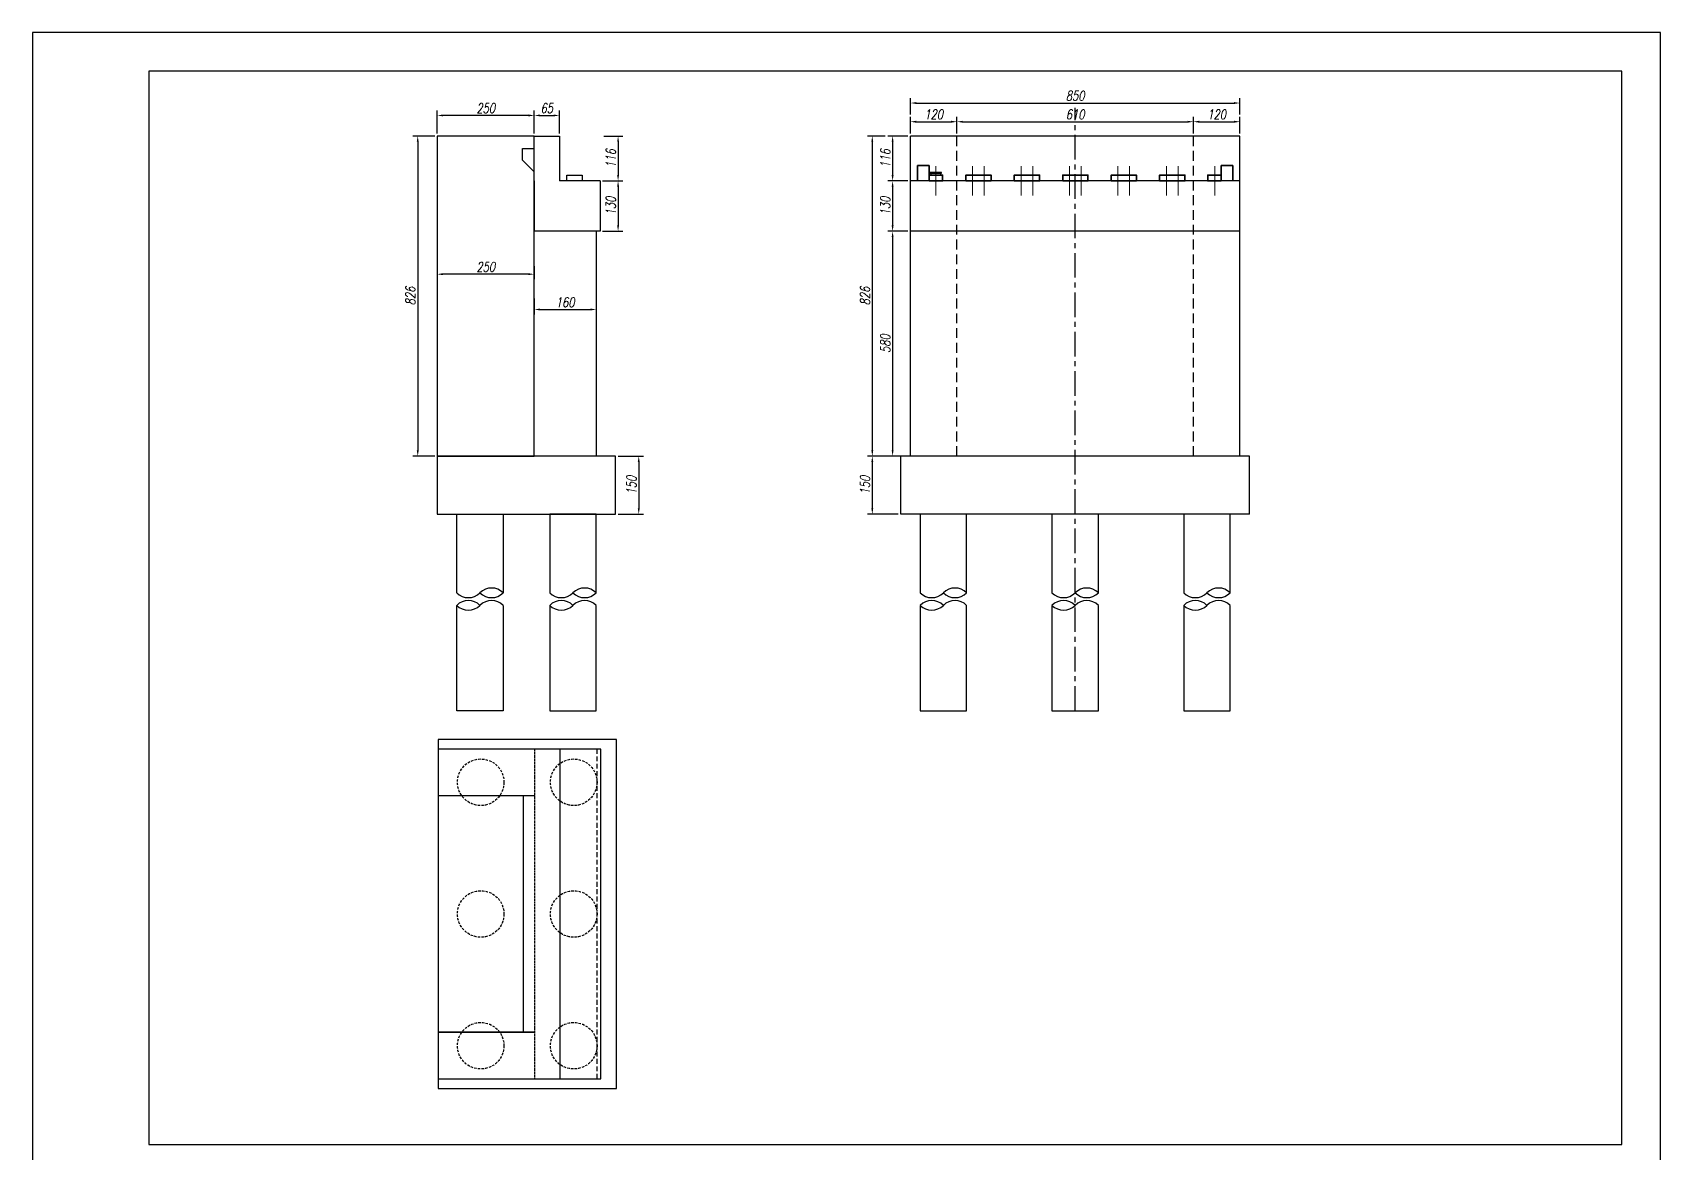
# Model space of a CAD drawing. Header units: millimetres. Extents: x -513 to 23624, y -721 to 12066.
# Drawn here: x -208.9 to 211.1, y 610.3 to 899.3 of the extents above; entities that cross this region are included whole.
import ezdxf

# ---------------------------------------------------------------- set-up
doc = ezdxf.new("R2010")
doc.units = ezdxf.units.MM
doc.linetypes.add('CENTER', pattern=[50.8, 31.75, -6.35, 6.35, -6.35])
doc.linetypes.add('DASHED', pattern=[19.05, 12.7, -6.35])
doc.layers.add('桥型', color=1, linetype='Continuous')
for name, color, linetype, lineweight in [('结构轮廓', 1, 'Continuous', 35), ('轴线', 2, 'CENTER', 15), ('钢筋', 1, 'Continuous', 35)]:
    doc.layers.add(name, color=color, linetype=linetype, lineweight=lineweight)
doc.styles.get("Standard").update_dxf_attribs({"font": 'italc1.shx', "width": 0.75, "bigfont": 'fsdb.shx'})
doc.dimstyles.new('ISO-25', dxfattribs={"dimtxt": 2.5, "dimasz": 2.5, "dimexe": 1.25, "dimexo": 0.625, "dimtad": 1, "dimdsep": 46, "dimtxsty": 'Standard', "dimcen": 2.5, "dimadec": 0, "dimazin": 0, "dimtfac": 1, "dimtmove": 0, "dimatfit": 3, "dimfxl": 0, "dimarcsym": 0})

# ---------------------------------------------------------------- blocks, each defined once
blk = doc.blocks.new('*D33')
at = {"color": 0, "linetype": 'Continuous', "lineweight": -2, "transparency": 16777216}
for p, q in [((-104.49, 873.25), (-104.49, 879.19)), ((-80.99, 877.94), (-102.99, 877.94)), ((-79.49, 873.25), (-79.49, 879.19))]:
    blk.add_line(p, q, dxfattribs=at)
at = {"color": 0, "linetype": 'Continuous', "transparency": 16777216}
for points in [[(-102.99, 878.19), (-102.99, 877.69), (-104.49, 877.94)], [(-80.99, 878.19), (-80.99, 877.69), (-79.49, 877.94)]]:
    blk.add_solid(points, dxfattribs=at)
at = {"layer": 'Defpoints', "color": 0, "linetype": 'Continuous', "transparency": 16777216}
for p in [(-104.49, 877.94), (-104.49, 872.63), (-79.49, 872.63)]:
    blk.add_point(p, dxfattribs=at)
at = {"color": 0, "linetype": 'Continuous', "transparency": 16777216, "insert": (-91.99, 879.82), "char_height": 2.5, "attachment_point": 5}
blk.add_mtext('250', dxfattribs=at)
blk = doc.blocks.new('*D34')
at = {"color": 0, "linetype": 'Continuous', "lineweight": -2, "transparency": 16777216}
for p, q in [((-57.86, 790.02), (-51.27, 790.02)), ((-52.52, 788.52), (-52.52, 776.52)), ((-57.86, 775.02), (-51.27, 775.02))]:
    blk.add_line(p, q, dxfattribs=at)
at = {"color": 0, "linetype": 'Continuous', "transparency": 16777216}
for points in [[(-52.77, 788.52), (-52.27, 788.52), (-52.52, 790.02)], [(-52.77, 776.52), (-52.27, 776.52), (-52.52, 775.02)]]:
    blk.add_solid(points, dxfattribs=at)
at = {"layer": 'Defpoints', "color": 0, "linetype": 'Continuous', "transparency": 16777216}
for p in [(-58.49, 790.02), (-58.49, 775.02), (-52.52, 775.02)]:
    blk.add_point(p, dxfattribs=at)
at = {"color": 0, "linetype": 'Continuous', "transparency": 16777216, "insert": (-54.39, 782.52), "char_height": 2.5, "attachment_point": 5, "rotation": 90}
blk.add_mtext('150', dxfattribs=at)
blk = doc.blocks.new('*D35')
at = {"color": 0, "linetype": 'Continuous', "lineweight": -2, "transparency": 16777216}
for p, q in [((-79.49, 873.25), (-79.49, 879.19)), ((-77.99, 877.94), (-74.49, 877.94)), ((-72.99, 873.25), (-72.99, 879.19))]:
    blk.add_line(p, q, dxfattribs=at)
at = {"color": 0, "linetype": 'Continuous', "transparency": 16777216}
for points in [[(-77.99, 878.19), (-77.99, 877.69), (-79.49, 877.94)], [(-74.49, 878.19), (-74.49, 877.69), (-72.99, 877.94)]]:
    blk.add_solid(points, dxfattribs=at)
at = {"layer": 'Defpoints', "color": 0, "linetype": 'Continuous', "transparency": 16777216}
for p in [(-72.99, 877.94), (-79.49, 872.63), (-72.99, 872.63)]:
    blk.add_point(p, dxfattribs=at)
at = {"color": 0, "linetype": 'Continuous', "transparency": 16777216, "insert": (-76.24, 879.82), "char_height": 2.5, "attachment_point": 5}
blk.add_mtext('65', dxfattribs=at)
blk = doc.blocks.new('*D36')
at = {"color": 0, "linetype": 'Continuous', "lineweight": -2, "transparency": 16777216}
for p, q in [((-105.11, 872.63), (-110.79, 872.63)), ((-109.54, 871.13), (-109.54, 791.52)), ((-105.11, 790.02), (-110.79, 790.02))]:
    blk.add_line(p, q, dxfattribs=at)
at = {"color": 0, "linetype": 'Continuous', "transparency": 16777216}
for points in [[(-109.79, 871.13), (-109.29, 871.13), (-109.54, 872.63)], [(-109.79, 791.52), (-109.29, 791.52), (-109.54, 790.02)]]:
    blk.add_solid(points, dxfattribs=at)
at = {"layer": 'Defpoints', "color": 0, "linetype": 'Continuous', "transparency": 16777216}
for p in [(-104.49, 872.63), (-109.54, 790.02), (-104.49, 790.02)]:
    blk.add_point(p, dxfattribs=at)
at = {"color": 0, "linetype": 'Continuous', "transparency": 16777216, "insert": (-111.42, 831.33), "char_height": 2.5, "attachment_point": 5, "rotation": 90}
blk.add_mtext('826', dxfattribs=at)
blk = doc.blocks.new('*D37')
at = {"color": 0, "linetype": 'Continuous', "lineweight": -2, "transparency": 16777216}
for p, q in [((-79.49, 830.7), (-79.49, 826.61)), ((-77.99, 827.86), (-64.99, 827.86)), ((-63.49, 830.7), (-63.49, 826.61))]:
    blk.add_line(p, q, dxfattribs=at)
at = {"color": 0, "linetype": 'Continuous', "transparency": 16777216}
for points in [[(-77.99, 828.11), (-77.99, 827.61), (-79.49, 827.86)], [(-64.99, 828.11), (-64.99, 827.61), (-63.49, 827.86)]]:
    blk.add_solid(points, dxfattribs=at)
at = {"layer": 'Defpoints', "color": 0, "linetype": 'Continuous', "transparency": 16777216}
for p in [(-79.49, 831.33), (-63.49, 831.33), (-63.49, 827.86)]:
    blk.add_point(p, dxfattribs=at)
at = {"color": 0, "linetype": 'Continuous', "transparency": 16777216, "insert": (-71.49, 829.74), "char_height": 2.5, "attachment_point": 5}
blk.add_mtext('160', dxfattribs=at)
blk = doc.blocks.new('*D38')
at = {"color": 0, "linetype": 'Continuous', "lineweight": -2, "transparency": 16777216}
for p, q in [((-104.49, 839.04), (-104.49, 835.72)), ((-80.99, 836.97), (-102.99, 836.97)), ((-79.49, 839.04), (-79.49, 835.72))]:
    blk.add_line(p, q, dxfattribs=at)
at = {"color": 0, "linetype": 'Continuous', "transparency": 16777216}
for points in [[(-102.99, 837.22), (-102.99, 836.72), (-104.49, 836.97)], [(-80.99, 837.22), (-80.99, 836.72), (-79.49, 836.97)]]:
    blk.add_solid(points, dxfattribs=at)
at = {"layer": 'Defpoints', "color": 0, "linetype": 'Continuous', "transparency": 16777216}
for p in [(-104.49, 839.66), (-104.49, 836.97), (-79.49, 839.66)]:
    blk.add_point(p, dxfattribs=at)
at = {"color": 0, "linetype": 'Continuous', "transparency": 16777216, "insert": (-91.99, 838.85), "char_height": 2.5, "attachment_point": 5}
blk.add_mtext('250', dxfattribs=at)
blk = doc.blocks.new('*D39')
at = {"color": 0, "linetype": 'Continuous', "lineweight": -2, "transparency": 16777216}
for p, q in [((16.95, 872.63), (11.73, 872.63)), ((12.98, 871.13), (12.98, 862.56)), ((16.95, 861.06), (11.73, 861.06))]:
    blk.add_line(p, q, dxfattribs=at)
at = {"color": 0, "linetype": 'Continuous', "transparency": 16777216}
for points in [[(12.73, 871.13), (13.23, 871.13), (12.98, 872.63)], [(12.73, 862.56), (13.23, 862.56), (12.98, 861.06)]]:
    blk.add_solid(points, dxfattribs=at)
at = {"layer": 'Defpoints', "color": 0, "linetype": 'Continuous', "transparency": 16777216}
for p in [(17.58, 872.63), (12.98, 861.06), (17.58, 861.06)]:
    blk.add_point(p, dxfattribs=at)
at = {"color": 0, "linetype": 'Continuous', "transparency": 16777216, "insert": (11.1, 866.84), "char_height": 2.5, "attachment_point": 5, "rotation": 90}
blk.add_mtext('116', dxfattribs=at)
blk = doc.blocks.new('*D40')
at = {"color": 0, "linetype": 'Continuous', "lineweight": -2, "transparency": 16777216}
for p, q in [((16.95, 861.06), (11.73, 861.06)), ((12.98, 859.56), (12.98, 849.56)), ((16.95, 848.06), (11.73, 848.06))]:
    blk.add_line(p, q, dxfattribs=at)
at = {"color": 0, "linetype": 'Continuous', "transparency": 16777216}
for points in [[(12.73, 859.56), (13.23, 859.56), (12.98, 861.06)], [(12.73, 849.56), (13.23, 849.56), (12.98, 848.06)]]:
    blk.add_solid(points, dxfattribs=at)
at = {"layer": 'Defpoints', "color": 0, "linetype": 'Continuous', "transparency": 16777216}
for p in [(17.58, 861.06), (12.98, 848.06), (17.58, 848.06)]:
    blk.add_point(p, dxfattribs=at)
at = {"color": 0, "linetype": 'Continuous', "transparency": 16777216, "insert": (11.1, 854.56), "char_height": 2.5, "attachment_point": 5, "rotation": 90}
blk.add_mtext('130', dxfattribs=at)
blk = doc.blocks.new('*D41')
at = {"color": 0, "linetype": 'Continuous', "lineweight": -2, "transparency": 16777216}
for p, q in [((16.95, 848.06), (11.73, 848.06)), ((12.98, 846.56), (12.98, 791.52)), ((16.95, 790.02), (11.73, 790.02))]:
    blk.add_line(p, q, dxfattribs=at)
at = {"color": 0, "linetype": 'Continuous', "transparency": 16777216}
for points in [[(12.73, 846.56), (13.23, 846.56), (12.98, 848.06)], [(12.73, 791.52), (13.23, 791.52), (12.98, 790.02)]]:
    blk.add_solid(points, dxfattribs=at)
at = {"layer": 'Defpoints', "color": 0, "linetype": 'Continuous', "transparency": 16777216}
for p in [(17.58, 848.06), (12.98, 790.02), (17.58, 790.02)]:
    blk.add_point(p, dxfattribs=at)
at = {"color": 0, "linetype": 'Continuous', "transparency": 16777216, "insert": (11.1, 819.04), "char_height": 2.5, "attachment_point": 5, "rotation": 90}
blk.add_mtext('580', dxfattribs=at)
blk = doc.blocks.new('*D42')
at = {"color": 0, "linetype": 'Continuous', "lineweight": -2, "transparency": 16777216}
for p, q in [((11.1, 872.63), (6.49, 872.63)), ((7.74, 871.13), (7.74, 791.52)), ((11.1, 790.02), (6.49, 790.02))]:
    blk.add_line(p, q, dxfattribs=at)
at = {"color": 0, "linetype": 'Continuous', "transparency": 16777216}
for points in [[(7.49, 871.13), (7.99, 871.13), (7.74, 872.63)], [(7.49, 791.52), (7.99, 791.52), (7.74, 790.02)]]:
    blk.add_solid(points, dxfattribs=at)
at = {"layer": 'Defpoints', "color": 0, "linetype": 'Continuous', "transparency": 16777216}
for p in [(11.73, 872.63), (7.74, 790.02), (11.73, 790.02)]:
    blk.add_point(p, dxfattribs=at)
at = {"color": 0, "linetype": 'Continuous', "transparency": 16777216, "insert": (5.87, 831.33), "char_height": 2.5, "attachment_point": 5, "rotation": 90}
blk.add_mtext('826', dxfattribs=at)
blk = doc.blocks.new('*D43')
at = {"color": 0, "linetype": 'Continuous', "lineweight": -2, "transparency": 16777216}
for p, q in [((14.45, 790.02), (6.49, 790.02)), ((7.74, 788.52), (7.74, 776.52)), ((14.45, 775.02), (6.49, 775.02))]:
    blk.add_line(p, q, dxfattribs=at)
at = {"color": 0, "linetype": 'Continuous', "transparency": 16777216}
for points in [[(7.49, 788.52), (7.99, 788.52), (7.74, 790.02)], [(7.49, 776.52), (7.99, 776.52), (7.74, 775.02)]]:
    blk.add_solid(points, dxfattribs=at)
at = {"layer": 'Defpoints', "color": 0, "linetype": 'Continuous', "transparency": 16777216}
for p in [(15.08, 790.02), (7.74, 775.02), (15.08, 775.02)]:
    blk.add_point(p, dxfattribs=at)
at = {"color": 0, "linetype": 'Continuous', "transparency": 16777216, "insert": (5.87, 782.52), "char_height": 2.5, "attachment_point": 5, "rotation": 90}
blk.add_mtext('150', dxfattribs=at)
blk = doc.blocks.new('*D44')
at = {"color": 0, "linetype": 'Continuous', "lineweight": -2, "transparency": 16777216}
for p, q in [((17.58, 873.25), (17.58, 877.57)), ((19.08, 876.32), (28.08, 876.32)), ((29.58, 873.25), (29.58, 877.57))]:
    blk.add_line(p, q, dxfattribs=at)
at = {"color": 0, "linetype": 'Continuous', "transparency": 16777216}
for points in [[(19.08, 876.57), (19.08, 876.07), (17.58, 876.32)], [(28.08, 876.57), (28.08, 876.07), (29.58, 876.32)]]:
    blk.add_solid(points, dxfattribs=at)
at = {"layer": 'Defpoints', "color": 0, "linetype": 'Continuous', "transparency": 16777216}
for p in [(29.58, 876.32), (17.58, 872.63), (29.58, 872.63)]:
    blk.add_point(p, dxfattribs=at)
at = {"color": 0, "linetype": 'Continuous', "transparency": 16777216, "insert": (23.58, 878.2), "char_height": 2.5, "attachment_point": 5}
blk.add_mtext('120', dxfattribs=at)
blk = doc.blocks.new('*D45')
at = {"color": 0, "linetype": 'Continuous', "lineweight": -2, "transparency": 16777216}
for p, q in [((29.58, 873.25), (29.58, 877.57)), ((31.08, 876.32), (89.08, 876.32)), ((90.58, 873.25), (90.58, 877.57))]:
    blk.add_line(p, q, dxfattribs=at)
at = {"color": 0, "linetype": 'Continuous', "transparency": 16777216}
for points in [[(31.08, 876.57), (31.08, 876.07), (29.58, 876.32)], [(89.08, 876.57), (89.08, 876.07), (90.58, 876.32)]]:
    blk.add_solid(points, dxfattribs=at)
at = {"layer": 'Defpoints', "color": 0, "linetype": 'Continuous', "transparency": 16777216}
for p in [(90.58, 876.32), (29.58, 872.63), (90.58, 872.63)]:
    blk.add_point(p, dxfattribs=at)
at = {"color": 0, "linetype": 'Continuous', "transparency": 16777216, "insert": (60.08, 878.2), "char_height": 2.5, "attachment_point": 5}
blk.add_mtext('610', dxfattribs=at)
blk = doc.blocks.new('*D46')
at = {"color": 0, "linetype": 'Continuous', "lineweight": -2, "transparency": 16777216}
for p, q in [((90.58, 873.25), (90.58, 877.57)), ((92.08, 876.32), (101.08, 876.32)), ((102.58, 873.25), (102.58, 877.57))]:
    blk.add_line(p, q, dxfattribs=at)
at = {"color": 0, "linetype": 'Continuous', "transparency": 16777216}
for points in [[(92.08, 876.57), (92.08, 876.07), (90.58, 876.32)], [(101.08, 876.57), (101.08, 876.07), (102.58, 876.32)]]:
    blk.add_solid(points, dxfattribs=at)
at = {"layer": 'Defpoints', "color": 0, "linetype": 'Continuous', "transparency": 16777216}
for p in [(102.58, 876.32), (90.58, 872.63), (102.58, 872.63)]:
    blk.add_point(p, dxfattribs=at)
at = {"color": 0, "linetype": 'Continuous', "transparency": 16777216, "insert": (96.58, 878.2), "char_height": 2.5, "attachment_point": 5}
blk.add_mtext('120', dxfattribs=at)
blk = doc.blocks.new('*D47')
at = {"color": 0, "linetype": 'Continuous', "lineweight": -2, "transparency": 16777216}
for p, q in [((17.58, 878.2), (17.58, 882.39)), ((102.58, 878.2), (102.58, 882.39)), ((19.08, 881.14), (101.08, 881.14))]:
    blk.add_line(p, q, dxfattribs=at)
at = {"color": 0, "linetype": 'Continuous', "transparency": 16777216}
for points in [[(19.08, 881.39), (19.08, 880.89), (17.58, 881.14)], [(101.08, 881.39), (101.08, 880.89), (102.58, 881.14)]]:
    blk.add_solid(points, dxfattribs=at)
at = {"layer": 'Defpoints', "color": 0, "linetype": 'Continuous', "transparency": 16777216}
for p in [(102.58, 881.14), (17.58, 877.57), (102.58, 877.57)]:
    blk.add_point(p, dxfattribs=at)
at = {"color": 0, "linetype": 'Continuous', "transparency": 16777216, "insert": (60.08, 883.01), "char_height": 2.5, "attachment_point": 5}
blk.add_mtext('850', dxfattribs=at)
blk = doc.blocks.new('*D48')
at = {"color": 0, "linetype": 'Continuous', "lineweight": -2, "transparency": 16777216}
for p, q in [((-61.5, 872.63), (-56.6, 872.63)), ((-57.85, 871.13), (-57.85, 862.56)), ((-61.5, 861.06), (-56.6, 861.06))]:
    blk.add_line(p, q, dxfattribs=at)
at = {"color": 0, "linetype": 'Continuous', "transparency": 16777216}
for points in [[(-58.1, 871.13), (-57.6, 871.13), (-57.85, 872.63)], [(-58.1, 862.56), (-57.6, 862.56), (-57.85, 861.06)]]:
    blk.add_solid(points, dxfattribs=at)
at = {"layer": 'Defpoints', "color": 0, "linetype": 'Continuous', "transparency": 16777216}
for p in [(-62.13, 872.63), (-62.13, 861.06), (-57.85, 861.06)]:
    blk.add_point(p, dxfattribs=at)
at = {"color": 0, "linetype": 'Continuous', "transparency": 16777216, "insert": (-59.72, 866.84), "char_height": 2.5, "attachment_point": 5, "rotation": 90}
blk.add_mtext('116', dxfattribs=at)
blk = doc.blocks.new('*D49')
at = {"color": 0, "linetype": 'Continuous', "lineweight": -2, "transparency": 16777216}
for p, q in [((-61.86, 861.06), (-56.6, 861.06)), ((-57.85, 859.56), (-57.85, 849.56)), ((-61.86, 848.06), (-56.6, 848.06))]:
    blk.add_line(p, q, dxfattribs=at)
at = {"color": 0, "linetype": 'Continuous', "transparency": 16777216}
for points in [[(-58.1, 859.56), (-57.6, 859.56), (-57.85, 861.06)], [(-58.1, 849.56), (-57.6, 849.56), (-57.85, 848.06)]]:
    blk.add_solid(points, dxfattribs=at)
at = {"layer": 'Defpoints', "color": 0, "linetype": 'Continuous', "transparency": 16777216}
for p in [(-62.49, 861.06), (-62.49, 848.06), (-57.85, 848.06)]:
    blk.add_point(p, dxfattribs=at)
at = {"color": 0, "linetype": 'Continuous', "transparency": 16777216, "insert": (-59.72, 854.56), "char_height": 2.5, "attachment_point": 5, "rotation": 90}
blk.add_mtext('130', dxfattribs=at)

msp = doc.modelspace()

# ---------------------------------------------------------------- linework, layer by layer
at = {"color": 7, "linetype": 'CENTER', "ltscale": 0.2}
msp.add_line((60.07901, 724.31893), (60.07901, 879.92515), dxfattribs=at)
at = {"color": 1, "linetype": 'DASHED', "ltscale": 0.02}
msp.add_line((-79.28732, 629.3571), (-79.28732, 714.3571), dxfattribs=at)
at = {"color": 1, "linetype": 'Continuous'}
for p, q in [((-72.78667, 629.3571), (-72.78667, 714.3571)), ((-79.28732, 702.3571), (-104.28732, 702.3571)), ((-82.28667, 641.3571), (-82.28667, 702.3571)), ((-79.28732, 641.3571), (-104.28732, 641.3571))]:
    msp.add_line(p, q, dxfattribs=at)
at = {"color": 1, "linetype": 'DASHED', "ltscale": 0.1}
msp.add_line((-63.28732, 629.3571), (-63.28732, 714.3571), dxfattribs=at)
at = {"color": 7, "linetype": 'Continuous'}
msp.add_line((-104.28732, 641.3571), (-79.28732, 641.3571), dxfattribs=at)
for points in [[(-208.91711, 602.3323), (211.08289, 602.3323), (211.08289, 899.3323), (-208.91711, 899.3323)], [(-178.91711, 612.3323), (201.08289, 612.3323), (201.08289, 889.3323), (-178.91711, 889.3323), (-178.91711, 612.3323)], [(22.62901, 863.07849), (25.62901, 863.07849), (25.62901, 863.17849), (22.62901, 863.17849)], [(22.87901, 862.55849), (25.37901, 862.55849), (25.37901, 863.07849), (22.87901, 863.07849)]]:
    msp.add_lwpolyline(points, close=True, dxfattribs=at)
for points in [[(-99.48837, 754.73991, 0.414213562), (-93.48837, 754.73991, 0.414213562), (-87.48837, 754.73991, 0.414213562), (-93.48837, 754.73991)], [(-87.48837, 751.51029, 0.414213562), (-93.48837, 751.51029, 0.414213562), (-99.48837, 751.51029, 0.414213562), (-93.48837, 751.51029)], [(-75.48837, 754.73991, 0.414213562), (-69.48837, 754.73991, 0.414213562), (-63.48837, 754.73991, 0.414213562), (-69.48837, 754.73991)], [(-63.48837, 751.51029, 0.414213562), (-69.48837, 751.51029, 0.414213562), (-75.48837, 751.51029, 0.414213562), (-69.48837, 751.51029)], [(20.07901, 754.73991, 0.414213562), (26.07901, 754.73991, 0.414213562), (32.07901, 754.73991, 0.414213562), (26.07901, 754.73991)], [(32.07901, 751.51029, 0.414213562), (26.07901, 751.51029, 0.414213562), (20.07901, 751.51029, 0.414213562), (26.07901, 751.51029)], [(54.07901, 754.73991, 0.414213562), (60.07901, 754.73991, 0.414213562), (66.07901, 754.73991, 0.414213562), (60.07901, 754.73991)], [(66.07901, 751.51029, 0.414213562), (60.07901, 751.51029, 0.414213562), (54.07901, 751.51029, 0.414213562), (60.07901, 751.51029)], [(88.07901, 754.73991, 0.414213562), (94.07901, 754.73991, 0.414213562), (100.07901, 754.73991, 0.414213562), (94.07901, 754.73991)], [(100.07901, 751.51029, 0.414213562), (94.07901, 751.51029, 0.414213562), (88.07901, 751.51029, 0.414213562), (94.07901, 751.51029)]]:
    msp.add_lwpolyline(points, format="xyb", dxfattribs=at)
at = {"color": 1}
msp.add_lwpolyline([(-104.28732, 626.8571), (-58.28732, 626.8571), (-58.28732, 716.8571), (-104.28732, 716.8571)], close=True, dxfattribs=at)
at = {"color": 1, "linetype": 'Continuous'}
msp.add_lwpolyline([(-104.28732, 629.3571), (-62.28667, 629.3571), (-62.28667, 714.3571), (-104.28732, 714.3571)], dxfattribs=at)
at = {"color": 1, "linetype": 'DASHED', "ltscale": 0.05}
for centre in [(-93.28732, 705.8571), (-69.28732, 705.8571), (-93.28732, 671.8571), (-69.28732, 671.8571), (-93.28732, 637.8571), (-69.28732, 637.8571)]:
    msp.add_circle(centre, 6, dxfattribs=at)
at = {"layer": '桥型', "ltscale": 6.254921}
for p, q in [((-82.48771, 866.42564), (-82.48771, 869.42564)), ((-82.48771, 869.42564), (-79.48771, 869.42564)), ((-79.48771, 863.42564), (-82.48771, 866.42564))]:
    msp.add_line(p, q, dxfattribs=at)
at = {"layer": '桥型'}
for p, q in [((-79.48771, 872.62564), (-72.98771, 872.62564)), ((-72.98771, 872.62564), (-72.98771, 861.05849)), ((102.57901, 872.62564), (17.57901, 872.62564)), ((17.57901, 790.02455), (17.57901, 872.62564)), ((102.57901, 790.02455), (102.57901, 872.62564)), ((-62.48771, 861.05849), (-62.48771, 848.05849)), ((102.57901, 861.05849), (17.57901, 861.05849)), ((-62.48771, 848.05849), (-79.48771, 848.05849)), ((-63.48837, 848.02564), (-63.48837, 790.02455)), ((102.57901, 848.05849), (17.57901, 848.05849)), ((15.07901, 775.02455), (15.07901, 790.02455)), ((105.07901, 790.02455), (15.07901, 790.02455)), ((105.07901, 775.02455), (105.07901, 790.02455)), ((105.07901, 775.02455), (15.07901, 775.02455))]:
    msp.add_line(p, q, dxfattribs=at)
at = {"layer": '桥型', "linetype": 'DASHED', "ltscale": 0.2}
for p, q in [((29.57901, 790.02455), (29.57901, 872.62564)), ((90.57901, 790.02455), (90.57901, 872.62564))]:
    msp.add_line(p, q, dxfattribs=at)
at = {"layer": '桥型', "ltscale": 19.685039}
for p, q in [((-79.48771, 861.05849), (-79.48771, 848.05849)), ((-62.48771, 861.05849), (-72.98771, 861.05849))]:
    msp.add_line(p, q, dxfattribs=at)
at = {"layer": '桥型', "ltscale": 2.952756}
for p, q in [((-71.08771, 861.05849), (-71.08771, 862.55849)), ((-67.08771, 862.55849), (-67.08771, 861.05849))]:
    msp.add_line(p, q, dxfattribs=at)
at = {"layer": '桥型', "ltscale": 7.874016}
msp.add_line((-71.08771, 862.55849), (-67.08771, 862.55849), dxfattribs=at)
at = {"layer": '桥型'}
for points in [[(-79.48837, 872.62564), (-104.48837, 872.62564), (-104.48837, 790.02455), (-79.48837, 790.02455)], [(-104.48837, 775.02455), (-58.48837, 775.02455), (-58.48837, 790.02455), (-104.48837, 790.02455)]]:
    msp.add_lwpolyline(points, close=True, dxfattribs=at)
for points in [[(-99.48837, 754.73991), (-99.48837, 775.02455), (-87.48837, 775.02455), (-87.48837, 754.73991)], [(-63.48837, 754.73991), (-63.48837, 775.02455), (-75.48837, 775.02455), (-75.48837, 754.73991)], [(32.07901, 754.73991), (32.07901, 775.02455), (20.07901, 775.02455), (20.07901, 754.73991)], [(66.07901, 754.73991), (66.07901, 775.02455), (54.07901, 775.02455), (54.07901, 754.73991)], [(100.07901, 754.73991), (100.07901, 775.02455), (88.07901, 775.02455), (88.07901, 754.73991)], [(-87.48837, 751.51029), (-87.48837, 724.31893), (-99.48837, 724.31893), (-99.48837, 751.51029)], [(-75.48837, 751.51029), (-75.48837, 724.31893), (-63.48837, 724.31893), (-63.48837, 751.51029)], [(20.07901, 751.51029), (20.07901, 724.31893), (32.07901, 724.31893), (32.07901, 751.51029)], [(54.07901, 751.51029), (54.07901, 724.31893), (66.07901, 724.31893), (66.07901, 751.51029)], [(88.07901, 751.51029), (88.07901, 724.31893), (100.07901, 724.31893), (100.07901, 751.51029)]]:
    msp.add_lwpolyline(points, dxfattribs=at)
at = {"layer": '结构轮廓'}
for points in [[(22.37901, 861.05849), (25.87901, 861.05849), (25.87901, 862.55849), (22.37901, 862.55849)], [(31.87901, 861.05849), (38.37901, 861.05849), (38.37901, 862.55849), (31.87901, 862.55849)], [(44.37901, 861.05849), (50.87901, 861.05849), (50.87901, 862.55849), (44.37901, 862.55849)], [(56.87901, 861.05849), (63.37901, 861.05849), (63.37901, 862.55849), (56.87901, 862.55849)], [(69.37901, 861.05849), (75.87901, 861.05849), (75.87901, 862.55849), (69.37901, 862.55849)], [(81.87901, 861.05849), (88.37901, 861.05849), (88.37901, 862.55849), (81.87901, 862.55849)], [(97.77901, 861.05849), (94.27901, 861.05849), (94.27901, 862.55849), (97.77901, 862.55849)]]:
    msp.add_lwpolyline(points, close=True, dxfattribs=at)
at = {"layer": '轴线', "ltscale": 14.724409}
for p, q in [((24.12901, 864.80849), (24.12901, 857.30849)), ((33.62901, 864.80849), (33.62901, 857.30849)), ((36.62901, 864.80849), (36.62901, 857.30849)), ((46.12901, 864.80849), (46.12901, 857.30849)), ((49.12901, 864.80849), (49.12901, 857.30849)), ((58.62901, 864.80849), (58.62901, 857.30849)), ((61.62901, 864.80849), (61.62901, 857.30849)), ((71.12901, 864.80849), (71.12901, 857.30849)), ((74.12901, 864.80849), (74.12901, 857.30849)), ((83.62901, 864.80849), (83.62901, 857.30849)), ((86.62901, 864.80849), (86.62901, 857.30849)), ((96.12901, 864.80849), (96.12901, 857.30849))]:
    msp.add_line(p, q, dxfattribs=at)
at = {"layer": '钢筋'}
for p, q in [((19.37901, 865.05849), (22.37901, 865.05849)), ((19.37901, 865.05849), (19.37901, 861.05849)), ((22.37901, 865.05849), (22.37901, 861.05849)), ((100.77901, 865.05849), (97.77901, 865.05849)), ((97.77901, 865.05849), (97.77901, 861.05849)), ((100.77901, 865.05849), (100.77901, 861.05849))]:
    msp.add_line(p, q, dxfattribs=at)

# ---------------------------------------------------------------- dimensions: what is measured, and where the dimension line sits
at = {"color": 7, "linetype": 'Continuous'}
for base, p1, p2, picture, middle in [((102.57901, 881.1384), (17.57901, 877.57186), (102.57901, 877.57186), '*D47', (60.07901, 883.0134)), ((-72.98771, 877.94088), (-79.48837, 872.62564), (-72.98771, 872.62564), '*D35', (-76.23804, 879.81588)), ((29.57901, 876.32186), (17.57901, 872.62564), (29.57901, 872.62564), '*D44', (23.57901, 878.19686)), ((90.57901, 876.32186), (29.57901, 872.62564), (90.57901, 872.62564), '*D45', (60.07901, 878.19686)), ((102.57901, 876.32186), (90.57901, 872.62564), (102.57901, 872.62564), '*D46', (96.57901, 878.19686))]:
    dim = msp.add_linear_dim(base=base, p1=p1, p2=p2, dimstyle='ISO-25', override={"dimasz": 1.5, "dimdec": 0, "dimlfac": 10, "dimfxl": 0.8}, dxfattribs=at)
    dim.commit()
    dim.dimension.update_dxf_attribs({"geometry": picture, "text_midpoint": middle})
for p1, p2, distance, override, picture, middle in [((-79.48837, 872.62564), (-104.48837, 872.62564), -5.31524, {"dimasz": 1.5, "dimlfac": 10, "dimfxl": 0.8}, '*D33', (-91.98837, 879.81588)), ((-104.48837, 872.62564), (-104.48837, 790.02455), -5.0546, {"dimasz": 1.5, "dimdec": 1, "dimlfac": 10, "dimfxl": 0.8}, '*D36', (-111.41797, 831.3251)), ((11.72927, 872.62564), (11.72927, 790.02455), -3.98884, {"dimasz": 1.5, "dimdec": 1, "dimlfac": 10, "dimfxl": 0.8}, '*D42', (5.86543, 831.3251)), ((-62.48771, 861.05849), (-62.48771, 848.05849), 4.64202, {"dimasz": 1.5, "dimdec": 0, "dimlfac": 10, "dimfxl": 0.8}, '*D49', (-59.72069, 854.55849)), ((17.57901, 848.05849), (17.57901, 790.02455), -4.59974, {"dimasz": 1.5, "dimdec": 0, "dimlfac": 10, "dimfxl": 0.8}, '*D41', (11.10427, 819.04152)), ((-79.48837, 839.6649), (-104.48837, 839.6649), 2.69436, {"dimasz": 1.5, "dimdec": 0, "dimlfac": 10, "dimfxl": 0.8}, '*D38', (-91.98837, 838.84553)), ((-79.48837, 831.3251), (-63.48837, 831.3251), -3.46416, {"dimasz": 1.5, "dimdec": 0, "dimlfac": 10, "dimfxl": 0.8}, '*D37', (-71.48837, 829.73594)), ((-58.48837, 790.02455), (-58.48837, 775.02455), 5.97108, {"dimasz": 1.5, "dimlfac": 10, "dimfxl": 0.8}, '*D34', (-54.39228, 782.52455)), ((15.07901, 790.02455), (15.07901, 775.02455), -7.33859, {"dimasz": 1.5, "dimdec": 0, "dimlfac": 10, "dimfxl": 0.8}, '*D43', (5.86543, 782.52455))]:
    dim = msp.add_aligned_dim(p1=p1, p2=p2, distance=distance, dimstyle='ISO-25', override=override, dxfattribs=at)
    dim.commit()
    dim.dimension.update_dxf_attribs({"geometry": picture, "text_midpoint": middle})
for base, p1, p2, picture, middle in [((-57.84569, 861.05849), (-62.12588, 872.62564), (-62.12588, 861.05849), '*D48', (-59.72069, 866.84207)), ((12.97927, 861.05849), (17.57901, 872.62564), (17.57901, 861.05849), '*D39', (11.10427, 866.84207)), ((12.97927, 848.05849), (17.57901, 861.05849), (17.57901, 848.05849), '*D40', (11.10427, 854.55849))]:
    dim = msp.add_linear_dim(base=base, p1=p1, p2=p2, angle=90, dimstyle='ISO-25', override={"dimasz": 1.5, "dimdec": 0, "dimlfac": 10, "dimfxl": 0.8}, dxfattribs=at)
    dim.commit()
    dim.dimension.update_dxf_attribs({"geometry": picture, "text_midpoint": middle})

doc.saveas('drawing.dxf')
